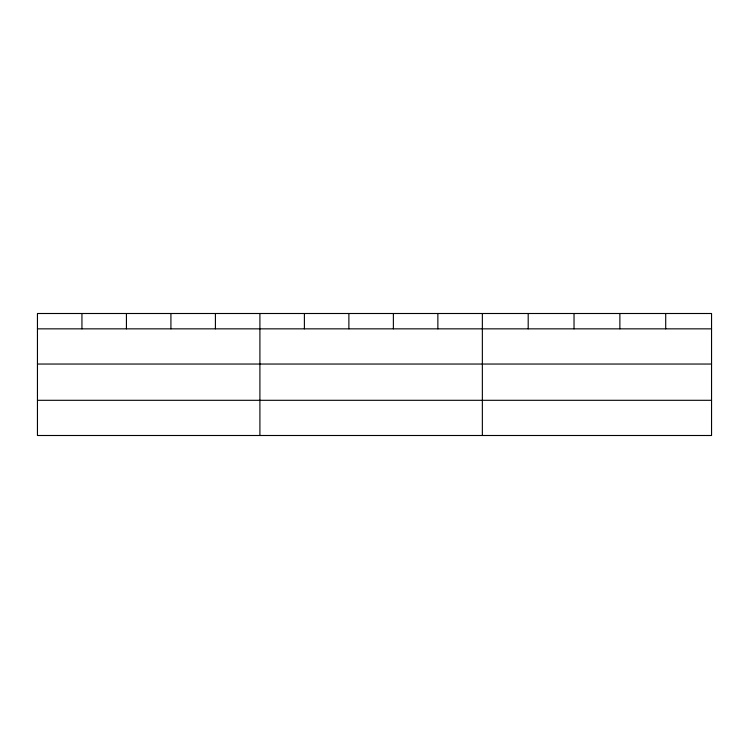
<?xml version="1.0" encoding="UTF-8"?>
<svg xmlns="http://www.w3.org/2000/svg" width="749" height="749" viewBox="0 0 749 749"><rect width="100%" height="100%" fill="white"/><g stroke="black" fill="none" stroke-linecap="round" stroke-linejoin="round"><path stroke-width="1.12" d="M711.55 364.042L711.55 313.503L37.45 313.503L37.45 435.497L711.55 435.497L711.55 364.042L37.45 364.042M37.45 328.848L711.55 328.848M37.45 400.303L711.55 400.303M665.711 313.503L665.711 328.848M619.872 313.503L619.872 328.848M574.034 313.503L574.034 328.848M528.195 313.503L528.195 328.848M482.356 313.503L482.356 435.497M437.865 313.503L437.865 328.848M393.375 313.503L393.375 328.848M348.884 313.503L348.884 328.848M304.394 313.503L304.394 328.848M259.903 313.503L259.903 435.497M215.412 313.503L215.412 328.848M170.922 313.503L170.922 328.848M126.431 313.503L126.431 328.848M81.941 313.503L81.941 328.848"/></g></svg>
